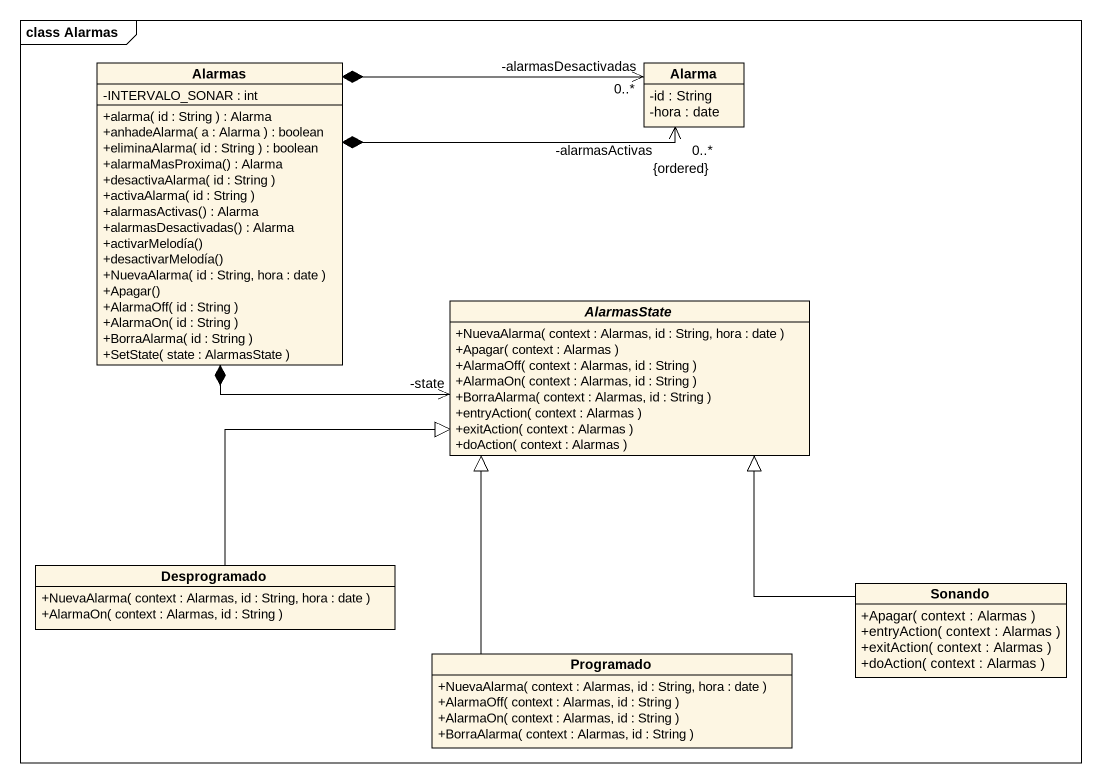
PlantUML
@startuml
mainframe class Alarmas
hide circle
hide empty members
skinparam classAttributeIconSize 0
class Alarmas {
  -INTERVALO_SONAR : int
  +alarma( id : String ) : Alarma
  +anhadeAlarma( a : Alarma ) : boolean
  +eliminaAlarma( id : String ) : boolean
  +alarmaMasProxima() : Alarma
  +desactivaAlarma( id : String )
  +activaAlarma( id : String )
  +alarmasActivas() : Alarma
  +alarmasDesactivadas() : Alarma
  +activarMelodía()
  +desactivarMelodía()
  +NuevaAlarma( id : String, hora : date )
  +Apagar()
  +AlarmaOff( id : String )
  +AlarmaOn( id : String )
  +BorraAlarma( id : String )
  +SetState( state : AlarmasState )
}
class Alarma {
  -id : String
  -hora : date
}
abstract class AlarmasState {
  +NuevaAlarma( context : Alarmas, id : String, hora : date )
  +Apagar( context : Alarmas )
  +AlarmaOff( context : Alarmas, id : String )
  +AlarmaOn( context : Alarmas, id : String )
  +BorraAlarma( context : Alarmas, id : String )
  +entryAction( context : Alarmas )
  +exitAction( context : Alarmas )
  +doAction( context : Alarmas )
}
class Desprogramado {
  +NuevaAlarma( context : Alarmas, id : String, hora : date )
  +AlarmaOn( context : Alarmas, id : String )
}
class Sonando {
  +Apagar( context : Alarmas )
  +entryAction( context : Alarmas )
  +exitAction( context : Alarmas )
  +doAction( context : Alarmas )
}
class Programado {
  +NuevaAlarma( context : Alarmas, id : String, hora : date )
  +AlarmaOff( context : Alarmas, id : String )
  +AlarmaOn( context : Alarmas, id : String )
  +BorraAlarma( context : Alarmas, id : String )
}
Alarmas *-right-> "-alarmasDesactivadas\n0..*" Alarma
Alarmas *-right-> "-alarmasActivas\n0..*\n{ordered}" Alarma
Alarmas *-right-> "-state" AlarmasState
Desprogramado -right-|> AlarmasState
Sonando -up-|> AlarmasState
Programado -up-|> AlarmasState
@enduml
